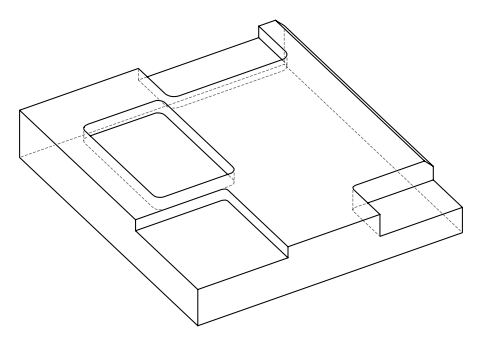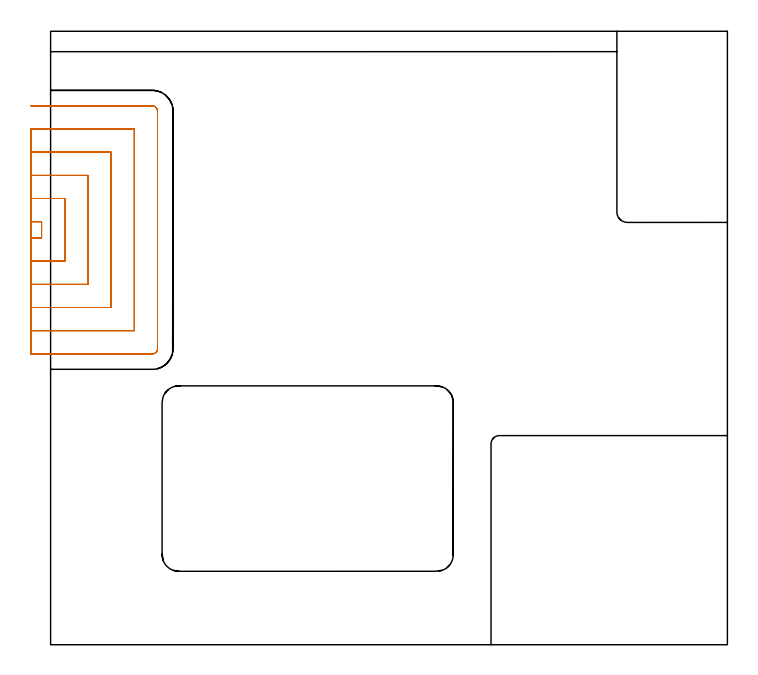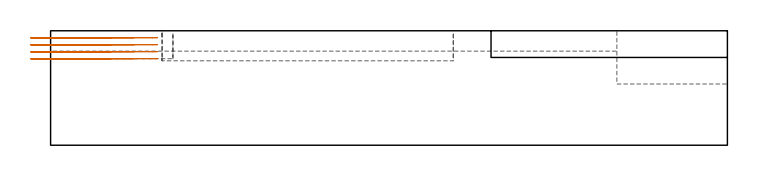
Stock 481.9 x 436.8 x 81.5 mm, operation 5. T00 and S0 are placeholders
(PLAN: 5 operations, 3 tool changes, 150.6 min)
(1 AREA_MILL | FG_CHAMFER_SURFACE | UGT0205_001 | 19.54 min | 43137 mm3)
(2 MILL_CORNER_NOTCH_RECTANGULAR | CORNER_NOTCH_RECTANGULAR | NXT0201_011 | Follow Part, ap 3, ae 75% | 38.18 min | 404735 mm3)
(3 MILL_CORNER_NOTCH_RECTANGULAR_1 | CORNER_NOTCH_RECTANGULAR_1 | NXT0201_013 | Follow Part, ap 2.5, ae 75% | 62.4 min | 475974 mm3)
(4 MILL_RECTANGULAR_POCKET | POCKET_RECTANGULAR_STRAIGHT | UGT0201_105 | Follow Part, ap 5.5, ae 75% | 13.49 min | 583080 mm3)
(5 MILL_SLOT | SLOT_PARTIAL_RECTANGULAR | UGT0201_105 | Follow Part, ap 5.5, ae 75% | 17.03 min | 342408 mm3)
(TOOL UGT0205_001 | Chamfer Mill 20 x 3 x 45 deg. | D20 FL50 Z2)
(TOOL NXT0201_011 | ENDMILL 12mm [2P460-1200-NA 1630] | D12 FL38 Z6)
(TOOL NXT0201_013 | ENDMILL 10mm | D10 FL30 Z4)
(TOOL UGT0201_105 | End Mill 22 mm | D22 FL25 Z2)
(OP 5 MILL_SLOT)
G17 G21 G94 G90
T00 M6
G54
G17 G0 G90 X-14. Y289.6 S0 M3
G43 Z91.5 H0
Z76.525
G94 G1 X-11. F250.
X-6.4 F500.
Y301.2
X-11.
X-14. F250.
Y273.1
X-11.
X10.1 F500.
Y317.7
X-11.
X-14. F250.
Y256.6
X-11.
X26.6 F500.
Y334.2
X-11.
X-14. F250.
Y240.1
X-11.
X43.1 F500.
Y350.7
X-11.
X-14. F250.
Y223.6
X-11.
X59.6 F500.
Y367.2
X-11.
X-14. F250.
Y207.1
X-11.
X72.5 F500.
G3 X76.1 Y210.7 R3.6
G1 Y380.1
G3 X72.5 Y383.7 R3.6
G1 X-11.
X-14. F250.
G0 Y289.6 Z71.55
G1 X-11.
X-6.4 F500.
Y301.2
X-11.
X-14. F250.
Y273.1
X-11.
X10.1 F500.
Y317.7
X-11.
X-14. F250.
Y256.6
X-11.
X26.6 F500.
Y334.2
X-11.
X-14. F250.
Y240.1
X-11.
X43.1 F500.
Y350.7
X-11.
X-14. F250.
Y223.6
X-11.
X59.6 F500.
Y367.2
X-11.
X-14. F250.
Y207.1
X-11.
X72.5 F500.
G3 X76.1 Y210.7 R3.6
G1 Y380.1
G3 X72.5 Y383.7 R3.6
G1 X-11.
X-14. F250.
G0 Y289.6 Z66.575
G1 X-11.
X-6.4 F500.
Y301.2
X-11.
X-14. F250.
Y273.1
X-11.
X10.1 F500.
Y317.7
X-11.
X-14. F250.
Y256.6
X-11.
X26.6 F500.
Y334.2
X-11.
X-14. F250.
Y240.1
X-11.
X43.1 F500.
Y350.7
X-11.
X-14. F250.
Y223.6
X-11.
X59.6 F500.
Y367.2
X-11.
X-14. F250.
Y207.1
X-11.
X72.5 F500.
G3 X76.1 Y210.7 R3.6
G1 Y380.1
G3 X72.5 Y383.7 R3.6
G1 X-11.
X-14. F250.
G0 Y289.6 Z61.6
G1 X-11.
X-6.4 F500.
Y301.2
X-11.
X-14. F250.
Y273.1
X-11.
X10.1 F500.
Y317.7
X-11.
X-14. F250.
Y256.6
X-11.
X26.6 F500.
Y334.2
X-11.
X-14. F250.
Y240.1
X-11.
X43.1 F500.
Y350.7
X-11.
X-14. F250.
Y223.6
X-11.
X59.6 F500.
Y367.2
X-11.
X-14. F250.
Y207.1
X-11.
X72.5 F500.
G3 X76.1 Y210.7 R3.6
G1 Y380.1
G3 X72.5 Y383.7 R3.6
G1 X-11.
X-14. F250.
G0 Z91.5
M5
M2
